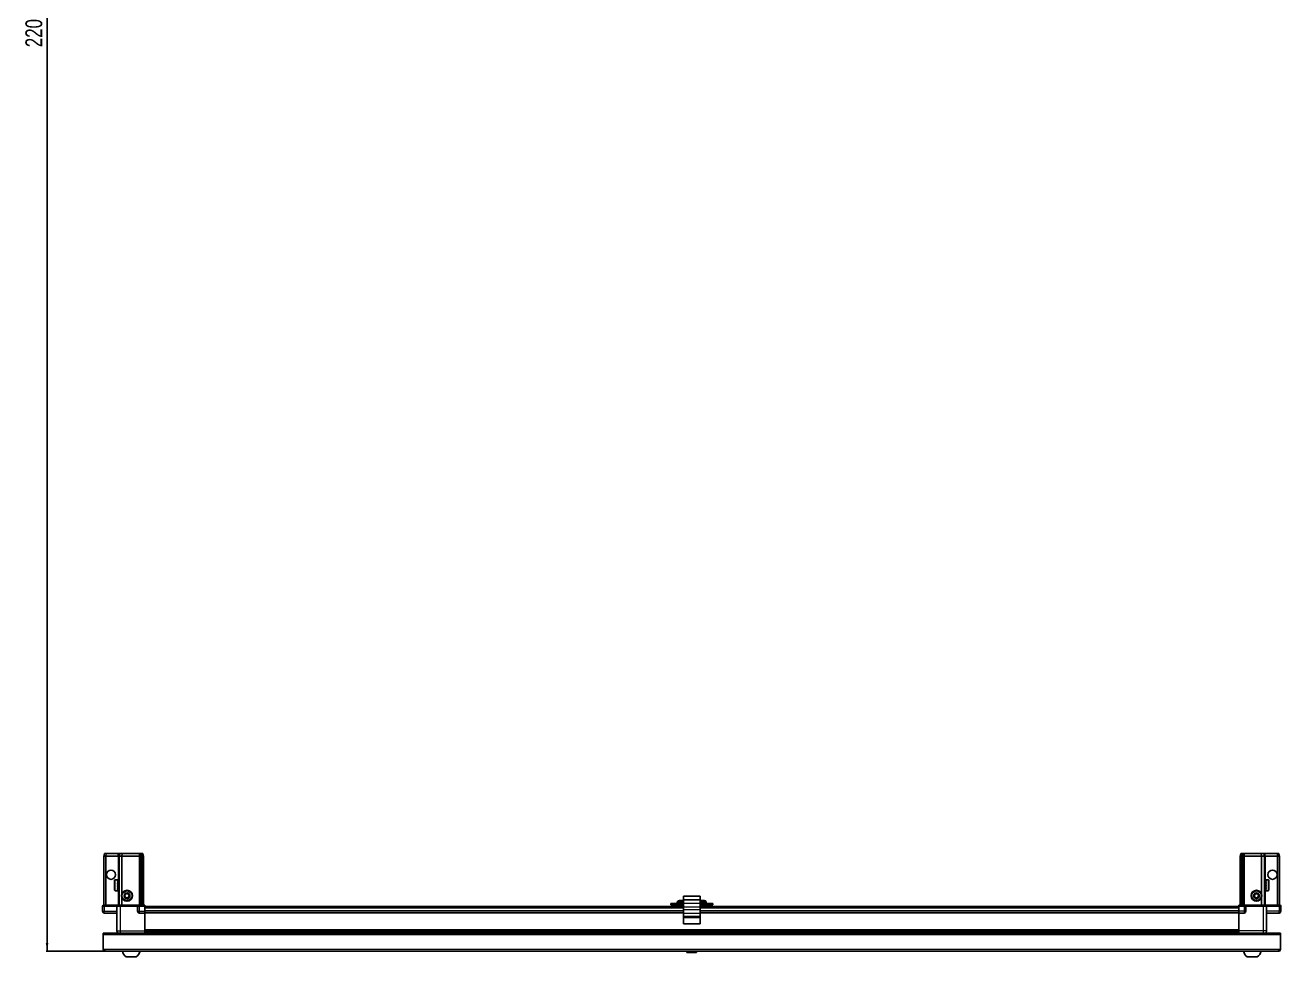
# Model space of a CAD drawing. Header units: millimetres. Extents: x 1219 to 6851, y -1882 to 1932.
# Drawn here: x 1283 to 2775, y -1882 to -775 of the extents above; entities that cross this region are included whole.
import ezdxf

# ---------------------------------------------------------------- set-up
doc = ezdxf.new("R2010")
doc.units = ezdxf.units.MM
doc.layers.add('FORMAT', color=7, linetype='Continuous')
doc.styles.add('SLDTEXTSTYLE0', font='TXT', dxfattribs={"width": 0.75})
doc.dimstyles.new('SLDDIMSTYLE0', dxfattribs={"dimtxt": 20, "dimasz": 10, "dimexe": 0, "dimexo": 0.0625, "dimgap": 5, "dimtad": 2, "dimdec": 1, "dimrnd": 1e-09, "dimzin": 12, "dimdsep": 46, "dimtxsty": 'SLDTEXTSTYLE0', "dimsah": 1, "dimcen": 0.09, "dimadec": 0, "dimazin": 3, "dimtfac": 1, "dimtofl": 0, "dimtmove": 0, "dimatfit": 3, "dimfxl": 0, "dimfrac": 2, "dimtolj": 1, "dimtzin": 12, "dimarcsym": 0})

# ---------------------------------------------------------------- blocks, each defined once
blk = doc.blocks.new('_D_11')
at = {"layer": 'FORMAT'}
for p, q in [((2068.9, 332), (1307.7, 332)), ((1308.7, 332), (1308.7, -1875)), ((1377.2, -1875), (1307.7, -1875))]:
    blk.add_line(p, q, dxfattribs=at)
for points in [[(1308.7, 332), (1307.1, 322), (1310.2, 322)], [(1308.7, -1875), (1310.2, -1865), (1307.1, -1865)]]:
    blk.add_solid(points, dxfattribs=at)
at = {"layer": 'FORMAT', "insert": (1282.9, -801), "char_height": 20, "attachment_point": 1, "rotation": 90, "style": 'SLDTEXTSTYLE0'}
blk.add_mtext('2207', dxfattribs=at)

msp = doc.modelspace()

# ---------------------------------------------------------------- linework, layer by layer
at = {"color": 7, "linetype": 'Continuous', "lineweight": 25}
for p, q in [((1376.16, -1761.99), (1376.96, -1758.99)), ((1376.96, -1758.99), (1378.81, -1758.99)), ((1378.66, -1761.99), (1378.81, -1758.99)), ((1378.81, -1758.99), (1393.16, -1758.99)), ((1393.16, -1758.99), (1394.96, -1758.99)), ((1394.16, -1761.99), (1394.96, -1758.99)), ((1394.96, -1758.99), (1397.99, -1758.99)), ((1397.99, -1758.99), (1397.66, -1761.99)), ((1397.99, -1758.99), (1418.16, -1758.99)), ((1418.16, -1758.99), (1419.96, -1758.99)), ((1419.96, -1758.99), (1419.16, -1761.99)), ((1419.96, -1758.99), (1420.7, -1758.99)), ((1420.7, -1758.99), (1420.16, -1761.99)), ((1420.7, -1758.99), (1421.2, -1758.99)), ((1421.2, -1758.99), (1421.66, -1761.99)), ((1421.2, -1758.99), (1422.35, -1758.99)), ((1422.35, -1758.99), (1423.16, -1761.99)), ((2726.96, -1758.99), (2726.16, -1761.99)), ((2728.11, -1758.99), (2726.96, -1758.99)), ((2728.11, -1758.99), (2727.66, -1761.99)), ((2728.61, -1758.99), (2728.11, -1758.99)), ((2728.61, -1758.99), (2729.16, -1761.99)), ((2729.35, -1758.99), (2728.61, -1758.99)), ((2729.35, -1758.99), (2730.16, -1761.99)), ((2731.16, -1758.99), (2729.35, -1758.99)), ((2751.32, -1758.99), (2731.16, -1758.99)), ((2751.32, -1758.99), (2751.66, -1761.99)), ((2754.35, -1758.99), (2751.32, -1758.99)), ((2755.16, -1761.99), (2754.35, -1758.99)), ((2756.16, -1758.99), (2754.35, -1758.99)), ((2770.5, -1758.99), (2756.16, -1758.99)), ((2770.66, -1761.99), (2770.5, -1758.99)), ((2772.35, -1758.99), (2770.5, -1758.99)), ((2773.16, -1761.99), (2772.35, -1758.99)), ((1376.16, -1761.99), (1376.16, -1820.29)), ((1378.66, -1761.99), (1376.16, -1761.99)), ((1393.16, -1761.99), (1378.66, -1761.99)), ((1378.66, -1761.99), (1378.66, -1820.29)), ((1394.16, -1761.99), (1393.16, -1761.99)), ((1397.66, -1761.99), (1394.16, -1761.99)), ((1394.16, -1761.99), (1394.16, -1820.29)), ((1418.16, -1761.99), (1397.66, -1761.99)), ((1397.66, -1761.99), (1397.66, -1806.49)), ((1419.16, -1761.99), (1418.16, -1761.99)), ((1419.16, -1761.99), (1419.16, -1820.29)), ((1420.16, -1761.99), (1419.16, -1761.99)), ((1420.16, -1761.99), (1420.16, -1820.29)), ((1421.66, -1761.99), (1420.16, -1761.99)), ((1421.66, -1761.99), (1421.66, -1820.29)), ((1423.16, -1761.99), (1421.66, -1761.99)), ((1423.16, -1761.99), (1423.16, -1820.29)), ((2726.16, -1761.99), (2727.66, -1761.99)), ((2726.16, -1761.99), (2726.16, -1820.29)), ((2727.66, -1761.99), (2729.16, -1761.99)), ((2727.66, -1761.99), (2727.66, -1820.29)), ((2729.16, -1761.99), (2730.16, -1761.99)), ((2729.16, -1761.99), (2729.16, -1820.29)), ((2730.16, -1761.99), (2730.16, -1820.29)), ((2730.16, -1761.99), (2731.16, -1761.99)), ((2731.16, -1761.99), (2751.66, -1761.99)), ((2751.66, -1761.99), (2751.66, -1806.49)), ((2751.66, -1761.99), (2755.16, -1761.99)), ((2755.16, -1761.99), (2755.16, -1820.29)), ((2755.16, -1761.99), (2756.16, -1761.99)), ((2756.16, -1761.99), (2770.66, -1761.99)), ((2770.66, -1761.99), (2770.66, -1820.29)), ((2770.66, -1761.99), (2773.16, -1761.99)), ((2773.16, -1761.99), (2773.16, -1820.29)), ((1392.16, -1789.99), (1389.76, -1789.99)), ((1392.16, -1789.99), (1392.16, -1790)), ((1392.16, -1790), (1392.66, -1790)), ((1392.16, -1790.18), (1392.66, -1790.18)), ((1392.16, -1790.18), (1392.16, -1790.4)), ((1392.16, -1790.4), (1392.66, -1790.4)), ((1392.66, -1790.18), (1392.66, -1790)), ((1392.66, -1790.4), (1392.66, -1790.18)), ((1392.66, -1790.98), (1392.66, -1790.4)), ((2759.56, -1789.99), (2756.66, -1789.99)), ((2757.16, -1789.99), (2756.66, -1789.99)), ((2756.66, -1789.99), (2756.66, -1790.04)), ((2756.66, -1790.04), (2756.66, -1790.32)), ((2757.16, -1790.04), (2756.66, -1790.04)), ((2757.16, -1790.32), (2756.66, -1790.32)), ((2756.66, -1790.32), (2756.66, -1790.6)), ((2757.16, -1790.04), (2757.16, -1789.99)), ((2757.16, -1790.6), (2757.16, -1790.32)), ((1388.96, -1802.19), (1388.96, -1790.79)), ((1389.76, -1802.99), (1392.16, -1802.99)), ((1392.16, -1790.98), (1392.66, -1790.98)), ((1392.16, -1790.98), (1392.16, -1791.41)), ((1392.16, -1791.41), (1392.66, -1791.41)), ((1392.16, -1792.31), (1392.66, -1792.31)), ((1392.16, -1792.31), (1392.16, -1792.91)), ((1392.16, -1792.91), (1392.66, -1792.91)), ((1392.16, -1794.06), (1392.66, -1794.06)), ((1392.16, -1794.06), (1392.16, -1794.76)), ((1392.16, -1794.76), (1392.66, -1794.76)), ((1392.16, -1796.04), (1392.66, -1796.04)), ((1392.16, -1796.04), (1392.16, -1796.78)), ((1392.16, -1796.18), (1392.66, -1796.18)), ((1392.16, -1796.68), (1392.66, -1796.68)), ((1392.16, -1796.78), (1392.66, -1796.78)), ((1392.16, -1798.06), (1392.66, -1798.06)), ((1392.16, -1798.06), (1392.16, -1798.77)), ((1392.16, -1798.77), (1392.66, -1798.77)), ((1392.16, -1799.94), (1392.66, -1799.94)), ((1392.16, -1799.94), (1392.16, -1800.54)), ((1392.16, -1800.54), (1392.66, -1800.54)), ((1392.16, -1801.47), (1392.66, -1801.47)), ((1392.16, -1801.47), (1392.16, -1801.91)), ((1392.16, -1801.91), (1392.66, -1801.91)), ((1392.16, -1802.52), (1392.66, -1802.52)), ((1392.16, -1802.52), (1392.16, -1802.76)), ((1392.16, -1802.76), (1392.66, -1802.76)), ((1392.16, -1802.98), (1392.66, -1802.98)), ((1392.16, -1802.98), (1392.16, -1802.99)), ((1392.16, -1802.98), (1392.66, -1802.98)), ((1392.66, -1791.41), (1392.66, -1790.98)), ((1392.66, -1792.31), (1392.66, -1791.41)), ((1392.76, -1792.09), (1392.66, -1792.09)), ((1392.66, -1792.91), (1392.66, -1792.31)), ((1392.66, -1794.06), (1392.66, -1792.91)), ((1392.66, -1794.76), (1392.66, -1794.06)), ((1392.66, -1796.04), (1392.66, -1794.76)), ((1392.66, -1796.18), (1392.66, -1796.04)), ((1392.66, -1796.78), (1392.66, -1796.68)), ((1392.66, -1798.06), (1392.66, -1796.78)), ((1392.66, -1798.77), (1392.66, -1798.06)), ((1392.66, -1799.94), (1392.66, -1798.77)), ((1392.66, -1800.54), (1392.66, -1799.94)), ((1392.66, -1801.47), (1392.66, -1800.54)), ((1392.66, -1800.89), (1392.76, -1800.89)), ((1392.66, -1801.91), (1392.66, -1801.47)), ((1392.66, -1802.52), (1392.66, -1801.91)), ((1392.66, -1802.76), (1392.66, -1802.52)), ((1392.66, -1802.98), (1392.66, -1802.76)), ((1392.66, -1802.98), (1392.66, -1802.98)), ((1392.76, -1800.89), (1392.76, -1792.09)), ((1393.64, -1793.18), (1393.16, -1792.49)), ((1393.16, -1800.49), (1393.16, -1792.49)), ((1393.16, -1800.49), (1393.64, -1799.8)), ((1394.12, -1792.49), (1393.64, -1793.18)), ((1393.64, -1799.8), (1393.64, -1793.18)), ((1393.64, -1799.8), (1394.12, -1800.49)), ((1394.16, -1792.49), (1394.12, -1792.49)), ((1394.12, -1800.49), (1394.12, -1792.49)), ((1394.12, -1800.49), (1394.16, -1800.49)), ((2755.19, -1792.49), (2755.16, -1792.49)), ((2755.16, -1800.49), (2755.19, -1800.49)), ((2755.67, -1793.18), (2755.19, -1792.49)), ((2755.19, -1792.49), (2755.19, -1800.49)), ((2755.19, -1800.49), (2755.67, -1799.8)), ((2756.16, -1792.49), (2755.67, -1793.18)), ((2755.67, -1793.18), (2755.67, -1799.8)), ((2755.67, -1799.8), (2756.16, -1800.49)), ((2756.16, -1792.49), (2756.16, -1800.49)), ((2756.66, -1792.09), (2756.56, -1792.09)), ((2756.56, -1792.09), (2756.56, -1800.89)), ((2756.56, -1800.89), (2756.66, -1800.89)), ((2757.16, -1790.6), (2756.66, -1790.6)), ((2756.66, -1790.6), (2756.66, -1791.26)), ((2757.16, -1791.26), (2756.66, -1791.26)), ((2756.66, -1791.26), (2756.66, -1791.73)), ((2756.66, -1791.73), (2756.66, -1792.71)), ((2757.16, -1791.73), (2756.66, -1791.73)), ((2757.16, -1792.71), (2756.66, -1792.71)), ((2756.66, -1792.71), (2756.66, -1793.34)), ((2756.66, -1793.34), (2756.66, -1794.53)), ((2757.16, -1793.34), (2756.66, -1793.34)), ((2757.16, -1794.53), (2756.66, -1794.53)), ((2756.66, -1794.53), (2756.66, -1795.16)), ((2757.16, -1795.16), (2756.66, -1795.16)), ((2756.66, -1795.25), (2756.66, -1796.54)), ((2757.16, -1795.25), (2756.66, -1795.25)), ((2757.16, -1796.54), (2756.66, -1796.54)), ((2757.16, -1797.02), (2756.66, -1797.02)), ((2756.66, -1797.02), (2756.66, -1797.28)), ((2756.66, -1797.28), (2756.66, -1798.55)), ((2757.16, -1797.28), (2756.66, -1797.28)), ((2757.16, -1798.55), (2756.66, -1798.55)), ((2756.66, -1798.55), (2756.66, -1799.23)), ((2756.66, -1799.23), (2756.66, -1800.35)), ((2757.16, -1799.23), (2756.66, -1799.23)), ((2757.16, -1800.35), (2756.66, -1800.35)), ((2756.66, -1800.35), (2756.66, -1800.92)), ((2756.66, -1800.92), (2756.66, -1801.78)), ((2757.16, -1800.92), (2756.66, -1800.92)), ((2757.16, -1801.78), (2756.66, -1801.78)), ((2756.66, -1801.78), (2756.66, -1802.17)), ((2756.66, -1802.17), (2756.66, -1802.69)), ((2757.16, -1802.17), (2756.66, -1802.17)), ((2757.16, -1802.69), (2756.66, -1802.69)), ((2756.66, -1802.69), (2756.66, -1802.87)), ((2756.66, -1802.87), (2756.66, -1802.99)), ((2757.16, -1802.87), (2756.66, -1802.87)), ((2756.66, -1802.99), (2759.56, -1802.99)), ((2757.16, -1791.73), (2757.16, -1791.26)), ((2757.16, -1793.34), (2757.16, -1792.71)), ((2757.16, -1795.25), (2757.16, -1794.53)), ((2757.16, -1797.28), (2757.16, -1796.54)), ((2757.16, -1799.23), (2757.16, -1798.55)), ((2757.16, -1800.92), (2757.16, -1800.35)), ((2757.16, -1802.17), (2757.16, -1801.78)), ((2757.16, -1802.87), (2757.16, -1802.69)), ((2760.36, -1790.79), (2760.36, -1802.19)), ((1375.16, -1820.29), (1374.66, -1821.16)), ((1376.66, -1820.29), (1375.16, -1820.29)), ((1376.66, -1820.29), (1391.46, -1820.29)), ((1391.46, -1820.29), (1391.66, -1820.29)), ((1391.66, -1821.49), (1391.66, -1820.29)), ((1391.66, -1820.29), (1395.66, -1820.29)), ((1395.66, -1820.29), (1415.96, -1820.29)), ((1397.66, -1811.49), (1397.66, -1820.29)), ((1415.96, -1820.29), (1416.16, -1820.29)), ((1416.16, -1821.49), (1416.16, -1820.29)), ((1416.83, -1820.29), (1416.16, -1820.29)), ((1416.83, -1820.29), (1424.66, -1820.29)), ((1424.66, -1820.29), (1424.66, -1821.16)), ((2049.66, -1819.64), (2049.66, -1818.14)), ((2049.66, -1818.14), (2051.66, -1818.14)), ((2051.66, -1819.64), (2049.66, -1819.64)), ((2051.66, -1818.14), (2051.66, -1819.64)), ((2062.91, -1818.14), (2051.66, -1818.14)), ((2062.91, -1819.64), (2051.66, -1819.64)), ((2057.41, -1816.24), (2057.41, -1818.14)), ((2059.66, -1819.64), (2059.66, -1821.64)), ((2062.91, -1819.64), (2062.91, -1818.14)), ((2062.91, -1818.14), (2064.66, -1818.14)), ((2064.66, -1819.64), (2062.91, -1819.64)), ((2063.33, -1814.65), (2063.33, -1814.66)), ((2064.66, -1809.64), (2084.66, -1809.64)), ((2064.66, -1813.64), (2064.66, -1809.64)), ((2064.66, -1813.64), (2084.66, -1813.64)), ((2064.66, -1817.62), (2064.66, -1813.64)), ((2064.66, -1821.95), (2064.66, -1817.62)), ((2084.66, -1813.64), (2084.66, -1809.64)), ((2084.66, -1817.62), (2084.66, -1813.64)), ((2084.66, -1821.95), (2084.66, -1817.62)), ((2084.66, -1818.14), (2086.41, -1818.14)), ((2086.41, -1819.64), (2084.66, -1819.64)), ((2086.41, -1818.14), (2086.41, -1819.64)), ((2097.66, -1818.14), (2086.41, -1818.14)), ((2097.66, -1819.64), (2086.41, -1819.64)), ((2088.33, -1814.65), (2088.33, -1814.66)), ((2089.66, -1821.64), (2089.66, -1819.64)), ((2091.91, -1818.14), (2091.91, -1816.24)), ((2097.66, -1819.64), (2097.66, -1818.14)), ((2097.66, -1818.14), (2099.66, -1818.14)), ((2099.66, -1819.64), (2097.66, -1819.64)), ((2099.66, -1818.14), (2099.66, -1819.64)), ((2724.66, -1821.16), (2724.66, -1820.29)), ((2724.66, -1820.29), (2732.48, -1820.29)), ((2733.16, -1820.29), (2732.48, -1820.29)), ((2733.16, -1821.49), (2733.16, -1820.29)), ((2733.16, -1820.29), (2733.36, -1820.29)), ((2733.36, -1820.29), (2753.66, -1820.29)), ((2751.66, -1811.49), (2751.66, -1820.29)), ((2753.66, -1820.29), (2757.66, -1820.29)), ((2757.66, -1821.49), (2757.66, -1820.29)), ((2757.66, -1820.29), (2757.86, -1820.29)), ((2757.86, -1820.29), (2772.66, -1820.29)), ((2774.16, -1820.29), (2772.66, -1820.29)), ((2774.66, -1821.16), (2774.16, -1820.29)), ((2774.66, -1821.16), (2774.16, -1820.29)), ((1374.66, -1821.49), (1374.66, -1821.16)), ((1374.66, -1821.49), (1376.66, -1821.49)), ((1374.66, -1821.49), (1374.66, -1827.49)), ((1391.46, -1821.49), (1376.66, -1821.49)), ((1376.66, -1821.49), (1391.46, -1821.49)), ((1391.66, -1829.49), (1376.66, -1829.49)), ((1391.66, -1821.49), (1391.46, -1821.49)), ((1395.66, -1821.49), (1391.66, -1821.49)), ((1391.66, -1821.49), (1391.66, -1850.49)), ((1415.96, -1821.49), (1395.66, -1821.49)), ((1416.16, -1821.49), (1415.96, -1821.49)), ((1416.16, -1821.49), (1418.16, -1821.49)), ((1416.16, -1821.49), (1416.16, -1827.49)), ((1424.66, -1821.16), (1418.16, -1821.16)), ((1424.66, -1821.49), (1418.16, -1821.49)), ((1418.16, -1821.49), (1424.66, -1821.49)), ((1424.66, -1829.49), (1418.16, -1829.49)), ((1424.66, -1821.16), (1424.66, -1821.16)), ((1424.66, -1821.49), (1424.66, -1821.16)), ((1424.66, -1821.49), (1424.66, -1821.49)), ((1424.66, -1821.49), (1424.66, -1827.49)), ((2064.66, -1821.64), (1424.66, -1821.64)), ((1424.66, -1827.49), (1424.66, -1829.49)), ((2064.66, -1828.84), (1424.66, -1828.84)), ((1424.66, -1850.49), (1424.66, -1829.49)), ((2064.66, -1825.18), (2064.66, -1821.95)), ((2064.66, -1829.5), (2064.66, -1825.18)), ((2064.66, -1833.27), (2064.66, -1829.5)), ((2064.66, -1834.71), (2064.66, -1833.27)), ((2064.66, -1842.44), (2064.66, -1834.71)), ((2724.66, -1821.64), (2084.66, -1821.64)), ((2084.66, -1825.18), (2084.66, -1821.95)), ((2084.66, -1829.5), (2084.66, -1825.18)), ((2724.66, -1828.84), (2084.66, -1828.84)), ((2084.66, -1833.27), (2084.66, -1829.5)), ((2084.66, -1834.71), (2084.66, -1833.27)), ((2084.66, -1842.44), (2084.66, -1834.71)), ((2731.16, -1821.16), (2724.66, -1821.16)), ((2724.66, -1821.49), (2724.66, -1821.16)), ((2731.16, -1821.49), (2724.66, -1821.49)), ((2724.66, -1821.49), (2724.66, -1827.49)), ((2724.66, -1827.49), (2724.66, -1829.49)), ((2724.66, -1829.49), (2731.16, -1829.49)), ((2724.66, -1850.49), (2724.66, -1829.49)), ((2731.16, -1821.49), (2733.16, -1821.49)), ((2733.16, -1821.49), (2731.16, -1821.49)), ((2733.36, -1821.49), (2733.16, -1821.49)), ((2733.16, -1821.49), (2733.16, -1827.49)), ((2753.66, -1821.49), (2733.36, -1821.49)), ((2757.66, -1821.49), (2753.66, -1821.49)), ((2757.86, -1821.49), (2757.66, -1821.49)), ((2757.66, -1821.49), (2757.66, -1850.49)), ((2757.66, -1829.49), (2772.66, -1829.49)), ((2772.66, -1821.49), (2757.86, -1821.49)), ((2772.66, -1821.49), (2774.66, -1821.49)), ((2774.66, -1821.49), (2774.66, -1821.16)), ((2774.66, -1821.49), (2774.66, -1821.16)), ((2774.66, -1821.49), (2774.66, -1821.49)), ((2774.66, -1821.49), (2774.66, -1827.49)), ((2064.66, -1842.44), (2084.66, -1842.44)), ((1375.16, -1853.49), (2774.16, -1853.49)), ((1375.16, -1855.59), (1375.16, -1853.49)), ((1375.16, -1872.89), (1375.16, -1855.59)), ((1390.16, -1853.39), (1377.26, -1853.39)), ((1390.16, -1853.39), (1390.16, -1853.49)), ((1424.66, -1851.51), (2724.66, -1851.51)), ((1424.66, -1851.55), (2724.66, -1851.55)), ((1448.53, -1853.34), (1424.66, -1853.34)), ((1443.16, -1853.49), (1443.16, -1853.34)), ((1443.2, -1853.49), (1443.2, -1853.34)), ((1443.47, -1853.49), (1443.47, -1853.34)), ((1443.73, -1853.49), (1443.73, -1853.34)), ((1444.38, -1853.49), (1444.38, -1853.34)), ((1444.84, -1853.49), (1444.84, -1853.34)), ((1445.81, -1853.49), (1445.81, -1853.34)), ((1446.43, -1853.49), (1446.43, -1853.34)), ((1447.62, -1853.49), (1447.62, -1853.34)), ((1448.28, -1853.49), (1448.28, -1853.34)), ((1448.33, -1853.49), (1448.33, -1853.34)), ((1449.62, -1853.34), (1448.53, -1853.34)), ((1450.35, -1853.34), (1449.62, -1853.34)), ((1449.62, -1853.49), (1449.62, -1853.34)), ((1449.62, -1853.34), (1449.62, -1853.34)), ((1449.63, -1853.49), (1449.63, -1853.34)), ((1450.13, -1853.49), (1450.13, -1853.34)), ((1450.36, -1853.34), (1450.35, -1853.34)), ((1450.36, -1853.49), (1450.36, -1853.34)), ((1450.78, -1853.34), (1450.36, -1853.34)), ((2698.53, -1853.34), (1450.78, -1853.34)), ((1451.63, -1853.49), (1451.63, -1853.34)), ((1452.32, -1853.49), (1452.32, -1853.34)), ((1453.45, -1853.49), (1453.45, -1853.34)), ((1454.02, -1853.49), (1454.02, -1853.34)), ((1454.9, -1853.49), (1454.9, -1853.34)), ((1455.3, -1853.49), (1455.3, -1853.34)), ((1455.83, -1853.49), (1455.83, -1853.34)), ((1456.02, -1853.49), (1456.02, -1853.34)), ((1456.16, -1853.49), (1456.16, -1853.34)), ((2693.16, -1853.49), (2693.16, -1853.34)), ((2693.33, -1853.49), (2693.33, -1853.34)), ((2693.54, -1853.49), (2693.54, -1853.34)), ((2694.1, -1853.49), (2694.1, -1853.34)), ((2694.52, -1853.49), (2694.52, -1853.34)), ((2695.42, -1853.49), (2695.42, -1853.34)), ((2696, -1853.49), (2696, -1853.34)), ((2697.15, -1853.49), (2697.15, -1853.34)), ((2697.84, -1853.49), (2697.84, -1853.34)), ((2699.12, -1853.34), (2698.53, -1853.34)), ((2699.12, -1853.49), (2699.12, -1853.34)), ((2699.13, -1853.34), (2699.12, -1853.34)), ((2699.86, -1853.34), (2699.13, -1853.34)), ((2699.29, -1853.49), (2699.29, -1853.34)), ((2699.79, -1853.49), (2699.79, -1853.34)), ((2699.86, -1853.49), (2699.86, -1853.34)), ((2700.89, -1853.34), (2699.86, -1853.34)), ((2699.86, -1853.34), (2699.86, -1853.34)), ((2724.66, -1853.34), (2700.78, -1853.34)), ((2701.15, -1853.49), (2701.15, -1853.34)), ((2701.86, -1853.49), (2701.86, -1853.34)), ((2703.03, -1853.49), (2703.03, -1853.34)), ((2703.64, -1853.49), (2703.64, -1853.34)), ((2704.58, -1853.49), (2704.58, -1853.34)), ((2705.03, -1853.49), (2705.03, -1853.34)), ((2705.65, -1853.49), (2705.65, -1853.34)), ((2705.9, -1853.49), (2705.9, -1853.34)), ((2706.14, -1853.49), (2706.14, -1853.34)), ((2706.15, -1853.49), (2706.15, -1853.34)), ((2759.16, -1853.39), (2772.06, -1853.39)), ((2759.16, -1853.39), (2759.16, -1853.49)), ((2774.16, -1853.49), (2774.16, -1855.59)), ((2774.16, -1855.59), (2774.16, -1872.89)), ((1377.26, -1872.89), (1375.16, -1872.89)), ((1377.26, -1872.89), (1377.26, -1874.99)), ((2772.06, -1874.99), (1377.26, -1874.99)), ((2069.86, -1874.99), (2068.87, -1875.98)), ((2068.87, -1875.98), (2068.87, -1876.49)), ((2080.44, -1875.98), (2068.87, -1875.98)), ((2080.44, -1876.49), (2068.87, -1876.49)), ((2080.44, -1875.98), (2079.46, -1874.99)), ((2080.44, -1876.49), (2080.44, -1875.98)), ((2774.16, -1872.89), (2772.06, -1872.89)), ((2772.06, -1874.99), (2772.06, -1872.89)), ((1402.66, -1881.59), (1414.66, -1881.59)), ((2734.66, -1881.59), (2746.66, -1881.59))]:
    msp.add_line(p, q, dxfattribs=at)
at = {"color": 8, "linetype": 'Continuous', "lineweight": 18}
for p, q in [((1393.16, -1761.99), (1393.16, -1758.99)), ((1418.16, -1758.99), (1418.16, -1761.99)), ((2731.16, -1758.99), (2731.16, -1761.99)), ((2756.16, -1761.99), (2756.16, -1758.99)), ((1393.16, -1761.99), (1393.16, -1792.49)), ((1418.16, -1761.99), (1418.16, -1820.29)), ((2731.16, -1761.99), (2731.16, -1820.29)), ((2756.16, -1761.99), (2756.16, -1792.49)), ((1389.76, -1802.99), (1389.76, -1789.99)), ((2759.56, -1789.99), (2759.56, -1802.99)), ((1393.16, -1800.49), (1393.16, -1820.29)), ((2756.16, -1800.49), (2756.16, -1820.29)), ((1376.66, -1821.49), (1376.66, -1820.29)), ((1391.46, -1821.49), (1391.46, -1820.29)), ((1395.66, -1821.49), (1395.66, -1820.29)), ((1415.96, -1821.49), (1415.96, -1820.29)), ((2057.41, -1816.24), (2062.16, -1816.24)), ((2057.6, -1815.87), (2062.16, -1815.87)), ((2062.16, -1815.87), (2064.66, -1815.87)), ((2062.16, -1816.24), (2064.66, -1816.24)), ((2064.66, -1817.62), (2084.66, -1817.62)), ((2084.66, -1815.87), (2087.16, -1815.87)), ((2084.66, -1816.24), (2087.16, -1816.24)), ((2087.16, -1815.87), (2091.71, -1815.87)), ((2087.16, -1816.24), (2091.91, -1816.24)), ((2733.36, -1820.29), (2733.36, -1821.49)), ((2753.66, -1821.49), (2753.66, -1820.29)), ((2757.86, -1820.29), (2757.86, -1821.49)), ((2772.66, -1821.49), (2772.66, -1820.29)), ((1374.66, -1827.49), (1376.66, -1827.49)), ((1376.66, -1821.49), (1376.66, -1827.49)), ((1376.66, -1827.49), (1391.66, -1827.49)), ((1376.66, -1829.49), (1376.66, -1827.49)), ((1395.66, -1821.49), (1395.66, -1850.49)), ((1416.16, -1827.49), (1418.16, -1827.49)), ((1418.16, -1821.49), (1418.16, -1821.16)), ((1418.16, -1821.49), (1418.16, -1827.49)), ((1418.16, -1827.49), (1424.66, -1827.49)), ((1418.16, -1827.49), (1418.16, -1829.49)), ((1424.66, -1821.49), (1424.66, -1821.16)), ((2064.66, -1823.64), (1424.66, -1823.64)), ((2064.66, -1826.84), (1424.66, -1826.84)), ((2064.66, -1829.49), (1424.66, -1829.49)), ((2064.66, -1821.95), (2084.66, -1821.95)), ((2064.66, -1825.18), (2084.66, -1825.18)), ((2064.66, -1829.5), (2084.66, -1829.5)), ((2064.66, -1833.27), (2084.66, -1833.27)), ((2064.66, -1834.71), (2084.66, -1834.71)), ((2724.66, -1823.64), (2084.66, -1823.64)), ((2724.66, -1826.84), (2084.66, -1826.84)), ((2724.66, -1829.49), (2084.66, -1829.49)), ((2731.16, -1827.49), (2724.66, -1827.49)), ((2731.16, -1821.49), (2731.16, -1821.16)), ((2731.16, -1821.49), (2731.16, -1827.49)), ((2731.16, -1827.49), (2731.16, -1829.49)), ((2733.16, -1827.49), (2731.16, -1827.49)), ((2753.66, -1821.49), (2753.66, -1850.49)), ((2772.66, -1827.49), (2757.66, -1827.49)), ((2772.66, -1821.49), (2772.66, -1827.49)), ((2774.66, -1827.49), (2772.66, -1827.49)), ((2772.66, -1829.49), (2772.66, -1827.49)), ((1424.66, -1848.89), (2724.66, -1848.89)), ((2774.16, -1855.59), (1375.16, -1855.59)), ((1377.26, -1853.49), (1377.26, -1853.39)), ((1395.66, -1850.49), (1424.66, -1850.49)), ((2724.66, -1850.31), (1424.66, -1850.31)), ((1424.66, -1852.76), (2724.66, -1852.76)), ((2753.66, -1850.49), (2724.66, -1850.49)), ((2772.06, -1853.49), (2772.06, -1853.39)), ((2772.06, -1872.89), (1377.26, -1872.89))]:
    msp.add_line(p, q, dxfattribs=at)
at = {"color": 7, "linetype": 'Continuous', "lineweight": 25, "flags": 128}
for points in [[(2064.66, -1814.84), (2064.65, -1814.84), (2064.33, -1814.74)], [(2085.01, -1814.74), (2084.69, -1814.83), (2084.66, -1814.84)], [(1377.26, -1853.39), (1376.85, -1853.43), (1376.62, -1853.49)], [(2772.7, -1853.49), (2772.47, -1853.43), (2772.06, -1853.39)]]:
    msp.add_lwpolyline(points, dxfattribs=at)
at = {"color": 7, "linetype": 'Continuous', "lineweight": 25}
for centre, radius in [((1384.66, -1783.99), 5.5), ((2764.66, -1783.99), 5.5), ((1403.66, -1808.99), 6.5), ((2745.66, -1808.99), 6.5), ((1403.66, -1808.99), 3.46), ((2745.66, -1808.99), 3.46)]:
    msp.add_circle(centre, radius, dxfattribs=at)
at = {"color": 8, "linetype": 'Continuous', "lineweight": 18}
for centre in [(1403.66, -1808.99), (2745.66, -1808.99)]:
    msp.add_circle(centre, 5.7, dxfattribs=at)
at = {"color": 7, "linetype": 'Continuous', "lineweight": 25}
for centre, radius, start, end in [((1389.76, -1790.79), 0.8, 90, 180), ((2759.56, -1790.79), 0.8, 0, 90), ((1389.76, -1802.19), 0.8, 180, 270), ((1393.16, -1792.09), 0.4, 180, 270), ((1393.16, -1800.89), 0.4, 90, 180), ((2756.16, -1792.09), 0.4, 270, 360), ((2756.16, -1800.89), 0.4, 0, 90), ((2759.56, -1802.19), 0.8, 270, 360), ((1403.66, -1808.99), 2.5, 147.37605, 207.37605), ((1403.66, -1808.99), 2.5, 207.37605, 267.37605), ((1403.66, -1808.99), 2.5, 87.37605, 147.37605), ((1403.66, -1808.99), 2.5, 267.37605, 327.37605), ((1403.66, -1808.99), 2.5, 27.37605, 87.37605), ((1403.66, -1808.99), 2.5, 327.37605, 27.37605), ((2057.86, -1816.24), 0.45, 124.71791, 180), ((2062.16, -1822.44), 8, 105.59831, 124.71791), ((2087.16, -1822.44), 8, 55.28209, 74.20809), ((2091.46, -1816.24), 0.45, 0, 55.28209), ((2745.66, -1808.99), 2.5, 134.67671, 194.67671), ((2745.66, -1808.99), 2.5, 194.67671, 254.67671), ((2745.66, -1808.99), 2.5, 74.67671, 134.67671), ((2745.66, -1808.99), 2.5, 254.67671, 314.67671), ((2745.66, -1808.99), 2.5, 14.67671, 74.67671), ((2745.66, -1808.99), 2.5, 314.67671, 14.67671), ((1376.66, -1827.49), 2, 180, 270), ((1418.16, -1827.49), 2, 180, 270), ((2731.16, -1827.49), 2, 270, 0), ((2772.66, -1827.49), 2, 270, 0), ((1377.26, -1872.89), 2.1, 180, 270), ((1377.26, -1872.89), 0.6, 180, 270), ((1409.68, -1871.97), 11.91, 194.70035, 233.8734), ((1407.63, -1871.97), 11.91, 306.1266, 345.29965), ((2741.68, -1871.97), 11.91, 194.70035, 233.8734), ((2739.63, -1871.97), 11.91, 306.1266, 345.29965), ((2772.06, -1872.89), 2.1, 270, 0), ((2772.06, -1872.89), 0.6, 270, 0)]:
    msp.add_arc(centre, radius, start, end, dxfattribs=at)
for centre, start_param, end_param in [((1418.16, -1817.69), 2.4188584, 3.1415927), ((2731.16, -1817.69), 3.1415927, 3.8643269)]:
    msp.add_ellipse(centre, major_axis=(0, 3.46), ratio=0.5773503, start_param=start_param, end_param=end_param, dxfattribs=at)
for points, knots in [([(1400.77, -1808.86), (1401.05, -1808.42), (1401.57, -1807.61), (1402.09, -1806.8), (1402.33, -1806.43)], [0, 0, 0, 0, 0.53468586, 1, 1, 1, 1]), ([(1402.1, -1811.42), (1402.04, -1811.31), (1401.77, -1810.78), (1401.31, -1809.9), (1400.93, -1809.16), (1400.77, -1808.86)], [0, 0, 0, 0, 0.13312467, 0.63709944, 1, 1, 1, 1]), ([(1404.98, -1811.55), (1404.47, -1811.53), (1403.51, -1811.49), (1402.55, -1811.44), (1402.1, -1811.42)], [0, 0, 0, 0, 0.53468586, 1, 1, 1, 1]), ([(1402.33, -1806.43), (1402.85, -1806.45), (1403.81, -1806.5), (1404.77, -1806.54), (1405.21, -1806.56)], [0, 0, 0, 0, 0.5346859, 1, 1, 1, 1]), ([(1406.54, -1809.12), (1406.26, -1809.56), (1405.74, -1810.37), (1405.23, -1811.18), (1404.98, -1811.55)], [0, 0, 0, 0, 0.53468586, 1, 1, 1, 1]), ([(1405.21, -1806.56), (1405.37, -1806.87), (1405.75, -1807.6), (1406.21, -1808.48), (1406.48, -1809.01), (1406.54, -1809.12)], [0, 0, 0, 0, 0.3629006, 0.8668753, 1, 1, 1, 1]), ([(2064.41, -1814.76), (2064.41, -1814.76), (2064.4, -1814.76), (2064.38, -1814.76), (2064.26, -1814.72), (2063.99, -1814.66), (2063.69, -1814.6), (2063.46, -1814.58), (2063.32, -1814.6), (2063.33, -1814.66), (2063.34, -1814.72), (2063.33, -1814.75), (2063.31, -1814.76), (2063.29, -1814.76), (2063.28, -1814.76), (2063.25, -1814.76), (2063.2, -1814.75), (2062.99, -1814.7), (2062.73, -1814.63), (2062.37, -1814.59), (2062.05, -1814.58), (2061.67, -1814.62), (2061.37, -1814.69), (2061.14, -1814.75), (2061.07, -1814.76), (2061.05, -1814.76), (2061.03, -1814.76), (2061.01, -1814.76), (2060.99, -1814.75), (2060.97, -1814.71), (2061, -1814.64), (2060.96, -1814.58), (2060.76, -1814.58), (2060.46, -1814.63), (2060.17, -1814.69), (2059.96, -1814.75), (2059.92, -1814.76), (2059.92, -1814.76)], [0, 0, 0, 0, 0.0028392, 0.0068323, 0.0178959, 0.0673466, 0.1262697, 0.1635381, 0.201111, 0.28293, 0.3109228, 0.3249617, 0.3307219, 0.3335843, 0.3364739, 0.3389857, 0.3437038, 0.3589427, 0.4317291, 0.4788261, 0.5135617, 0.5573693, 0.6405693, 0.6613161, 0.6651121, 0.6689448, 0.6715022, 0.6740537, 0.6785011, 0.6922047, 0.7560162, 0.8203204, 0.8585349, 0.9111231, 0.9690933, 0.9981781, 1, 1, 1, 1]), ([(2089.41, -1814.76), (2089.41, -1814.76), (2089.4, -1814.76), (2089.38, -1814.76), (2089.26, -1814.72), (2088.99, -1814.66), (2088.69, -1814.6), (2088.46, -1814.58), (2088.32, -1814.6), (2088.33, -1814.66), (2088.34, -1814.72), (2088.33, -1814.75), (2088.31, -1814.76), (2088.29, -1814.76), (2088.28, -1814.76), (2088.25, -1814.76), (2088.2, -1814.75), (2087.99, -1814.7), (2087.73, -1814.63), (2087.37, -1814.59), (2087.05, -1814.58), (2086.67, -1814.62), (2086.37, -1814.69), (2086.14, -1814.75), (2086.07, -1814.76), (2086.05, -1814.76), (2086.03, -1814.76), (2086.01, -1814.76), (2085.99, -1814.75), (2085.97, -1814.71), (2086, -1814.64), (2085.96, -1814.58), (2085.76, -1814.58), (2085.46, -1814.63), (2085.17, -1814.69), (2084.96, -1814.75), (2084.92, -1814.76), (2084.92, -1814.76)], [0, 0, 0, 0, 0.0028392, 0.0068323, 0.0178959, 0.0673466, 0.1262697, 0.1635381, 0.201111, 0.28293, 0.3109228, 0.3249617, 0.3307219, 0.3335843, 0.3364739, 0.3389857, 0.3437038, 0.3589427, 0.4317291, 0.4788261, 0.5135617, 0.5573693, 0.6405693, 0.6613161, 0.6651121, 0.6689448, 0.6715022, 0.6740537, 0.6785011, 0.6922047, 0.7560162, 0.8203204, 0.8585349, 0.9111231, 0.9690933, 0.9981781, 1, 1, 1, 1]), ([(2742.87, -1808.23), (2743.24, -1807.87), (2743.93, -1807.19), (2744.61, -1806.51), (2744.93, -1806.2)], [0, 0, 0, 0, 0.5346859, 1, 1, 1, 1]), ([(2743.6, -1811.02), (2743.52, -1810.69), (2743.31, -1809.89), (2743.06, -1808.93), (2742.9, -1808.35), (2742.87, -1808.23)], [0, 0, 0, 0, 0.3629006, 0.8668753, 1, 1, 1, 1]), ([(2746.39, -1811.78), (2745.89, -1811.65), (2744.96, -1811.39), (2744.04, -1811.14), (2743.6, -1811.02)], [0, 0, 0, 0, 0.5346859, 1, 1, 1, 1]), ([(2744.93, -1806.2), (2745.42, -1806.33), (2746.35, -1806.59), (2747.28, -1806.84), (2747.71, -1806.96)], [0, 0, 0, 0, 0.5346859, 1, 1, 1, 1]), ([(2748.44, -1809.75), (2748.07, -1810.12), (2747.39, -1810.79), (2746.71, -1811.47), (2746.39, -1811.78)], [0, 0, 0, 0, 0.5346859, 1, 1, 1, 1]), ([(2747.71, -1806.96), (2747.74, -1807.08), (2747.89, -1807.66), (2748.15, -1808.62), (2748.35, -1809.42), (2748.44, -1809.75)], [0, 0, 0, 0, 0.1331247, 0.6370994, 1, 1, 1, 1]), ([(1391.66, -1850.49), (1391.7, -1850.93), (1391.78, -1851.61), (1392.21, -1852.43), (1392.67, -1852.98), (1393.07, -1853.34), (1393.33, -1853.47), (1393.38, -1853.49)], [0, 0, 0, 0, 0.36301846, 0.55843766, 0.75800394, 0.95757021, 1, 1, 1, 1]), ([(1424.66, -1850.49), (1424.66, -1850.89), (1424.66, -1851.68), (1424.66, -1852.7), (1424.66, -1853.32), (1424.66, -1853.48), (1424.66, -1853.49)], [0, 0, 0, 0, 0.3255201, 0.6510403, 0.9765604, 1, 1, 1, 1]), ([(2724.66, -1850.49), (2724.66, -1850.89), (2724.66, -1851.68), (2724.66, -1852.7), (2724.66, -1853.32), (2724.66, -1853.48), (2724.66, -1853.49)], [0, 0, 0, 0, 0.3255201, 0.6510403, 0.9765604, 1, 1, 1, 1]), ([(2757.66, -1850.49), (2757.61, -1850.93), (2757.54, -1851.61), (2757.1, -1852.43), (2756.65, -1852.98), (2756.24, -1853.34), (2755.98, -1853.47), (2755.94, -1853.49)], [0, 0, 0, 0, 0.36301846, 0.55843766, 0.75800394, 0.95757021, 1, 1, 1, 1])]:
    msp.add_open_spline(points, degree=3, knots=knots, dxfattribs=at)
at = {"color": 8, "linetype": 'Continuous', "lineweight": 18}
for points in [[(1391.66, -1850.49), (1391.72, -1850.49), (1391.84, -1850.49), (1392.76, -1850.49), (1394.08, -1850.49), (1395.13, -1850.49), (1395.66, -1850.49)], [(2757.66, -1850.49), (2757.6, -1850.49), (2757.48, -1850.49), (2756.55, -1850.49), (2755.23, -1850.49), (2754.18, -1850.49), (2753.66, -1850.49)]]:
    msp.add_open_spline(points, degree=3, dxfattribs=at)
for points, knots in [([(1395.66, -1850.49), (1395.66, -1850.93), (1395.66, -1851.61), (1395.66, -1852.43), (1395.66, -1852.98), (1395.66, -1853.34), (1395.66, -1853.47), (1395.66, -1853.49)], [0, 0, 0, 0, 0.3630185, 0.5584377, 0.7580039, 0.9575702, 1, 1, 1, 1]), ([(2753.66, -1850.49), (2753.66, -1850.93), (2753.66, -1851.61), (2753.66, -1852.43), (2753.66, -1852.98), (2753.66, -1853.34), (2753.66, -1853.47), (2753.66, -1853.49)], [0, 0, 0, 0, 0.36301846, 0.55843766, 0.75800394, 0.95757021, 1, 1, 1, 1])]:
    msp.add_open_spline(points, degree=3, knots=knots, dxfattribs=at)

# ---------------------------------------------------------------- dimensions: what is measured, and where the dimension line sits
at = {"layer": 'FORMAT'}
dim = msp.add_linear_dim(base=(1308.66, -1874.99), p1=(2068.87, 332.01), p2=(1377.26, -1874.99), angle=90, dimstyle='SLDDIMSTYLE0', dxfattribs=at)
dim.commit()
dim.dimension.update_dxf_attribs({"geometry": '_D_11', "text_midpoint": (1308.66, -771.49), "dimtype": 160})

doc.saveas('drawing.dxf')
